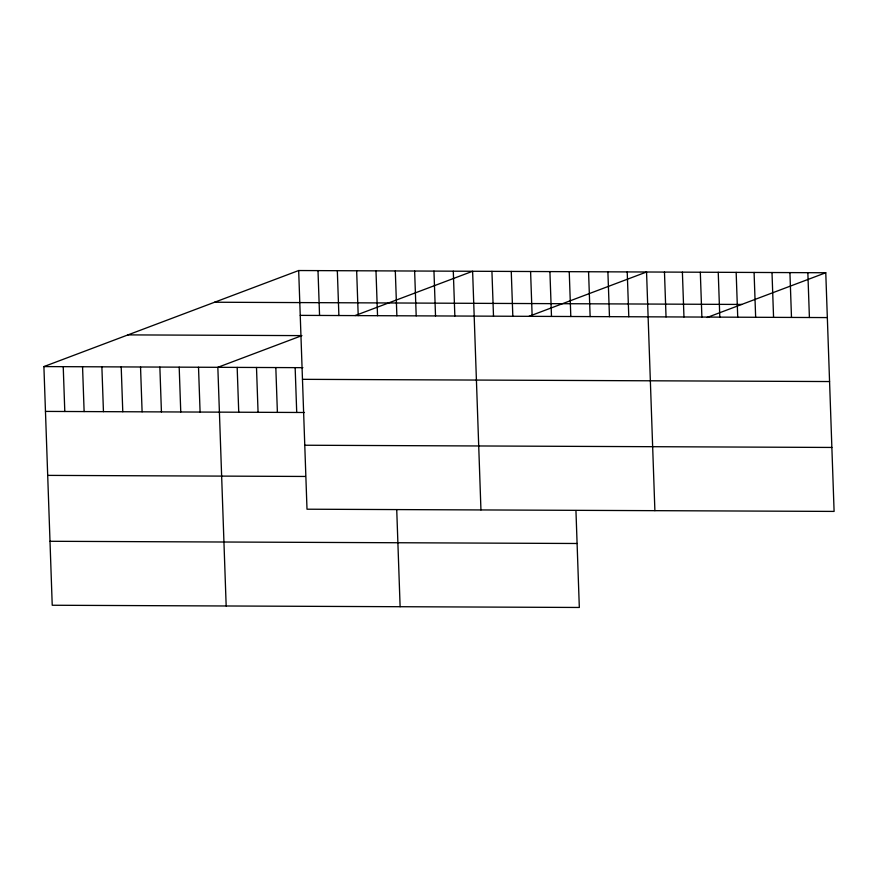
<?xml version="1.0" encoding="UTF-8"?>
<svg xmlns="http://www.w3.org/2000/svg" width="878" height="878" viewBox="0 0 878 878"><rect width="100%" height="100%" fill="white"/><g stroke="black" fill="none" stroke-linecap="round" stroke-linejoin="round"><path stroke-width="1.32" d="M575.946 510.546L579.326 607.466L52.23 605.249L43.9 366.587L298.674 270.534L825.77 272.751L834.1 511.413L307.004 509.207L298.674 270.534M355.129 315.564L472.616 271.269L480.946 509.931M529.072 316.289L646.548 272.004L654.889 510.667M707.042 317.507L825.77 272.751M214.594 302.23L741.69 304.446M300.232 315.367L827.328 317.584M127.968 334.891L301.911 335.615L217.843 367.311L226.173 605.974M43.9 366.587L302.877 367.673M302.471 379.329L829.567 381.546M45.469 411.409L304.446 412.495M304.765 445.234L831.861 447.451M47.697 475.382L305.39 476.458M50.002 541.287L577.098 543.493M807.848 272.674L809.406 317.507M789.926 272.597L791.484 317.43M772.003 272.531L773.562 317.353M754.081 272.454L755.651 317.276M736.159 272.378L737.729 317.199M718.237 272.301L719.806 317.134M700.315 272.224L701.884 317.057M682.393 272.147L683.962 316.98M664.47 272.07L666.04 316.903M627.221 271.917L628.791 316.749M607.894 271.84L609.464 316.662M588.567 271.752L590.137 316.585M569.24 271.675L570.81 316.508M549.913 271.598L551.483 316.42M530.586 271.511L532.156 316.343M511.259 271.434L512.829 316.256M491.932 271.346L493.502 316.179M453.289 271.192L454.848 316.014M433.962 271.104L435.521 315.937M414.635 271.028L416.194 315.85M395.309 270.94L396.867 315.773M396.735 509.789L400.116 606.709M375.982 270.863L377.54 315.696M356.655 270.786L358.213 315.608M337.328 270.698L338.886 315.531M318.001 270.622L319.559 315.443M295.151 367.641L296.72 412.462M275.824 367.564L277.393 412.386M256.497 367.476L258.066 412.309M237.17 367.399L238.739 412.221M198.516 367.234L200.085 412.056M179.189 367.158L180.758 411.98M159.862 367.07L161.431 411.903M140.535 366.993L142.104 411.815M121.208 366.905L122.777 411.738M101.881 366.828L103.45 411.65M82.554 366.752L84.123 411.573M63.227 366.664L64.796 411.497"/></g></svg>
